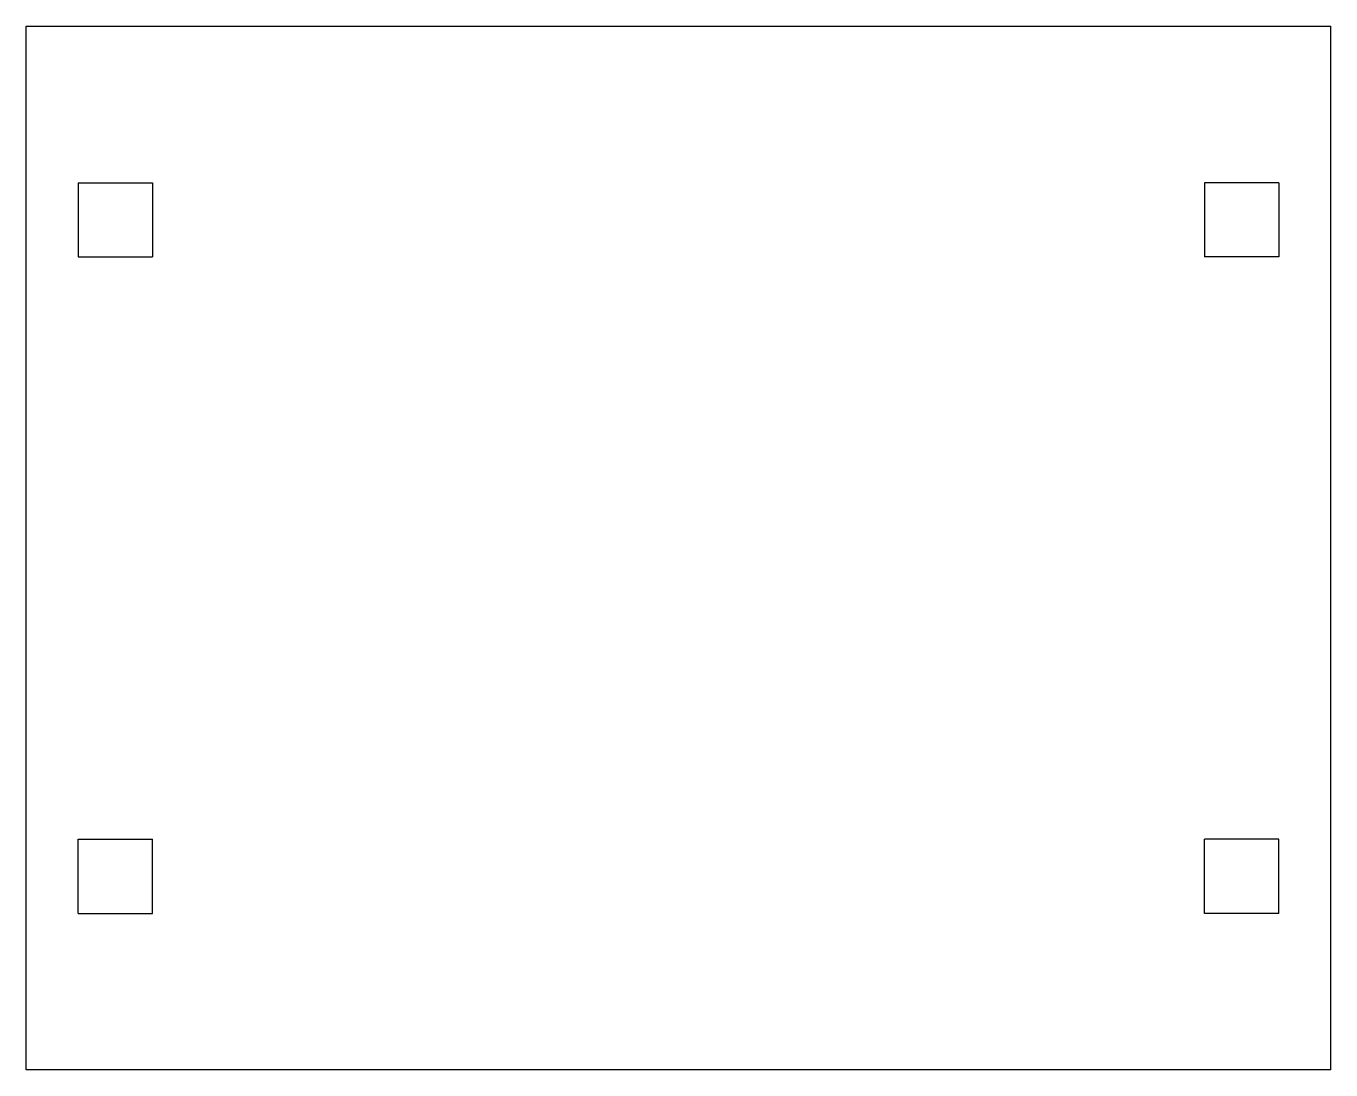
# Model space of a CAD drawing. Extents: x -50 to 0, y 31.6 to 71.6.
import ezdxf

# ---------------------------------------------------------------- set-up
doc = ezdxf.new("R2010")
doc.units = 0
doc.header["$MEASUREMENT"] = 0
doc.layers.add('VISIBLE', color=7, linetype='CONTINUOUS')

msp = doc.modelspace()

# ---------------------------------------------------------------- linework, layer by layer
at = {"layer": 'VISIBLE'}
for p, q in [((-50, 71.587), (0, 71.587)), ((-50, 31.587), (-50, 71.587)), ((0, 31.587), (0, 71.587)), ((-48, 65.587), (-48, 62.747)), ((-48, 65.587), (-45.16, 65.587)), ((-45.16, 65.587), (-45.16, 62.747)), ((-4.84, 65.587), (-4.84, 62.747)), ((-2, 65.587), (-4.84, 65.587)), ((-2, 65.587), (-2, 62.747)), ((-48, 62.747), (-45.16, 62.747)), ((-2, 62.747), (-4.84, 62.747)), ((-48, 37.587), (-48, 40.427)), ((-48, 40.427), (-45.16, 40.427)), ((-45.16, 37.587), (-45.16, 40.427)), ((-4.84, 37.587), (-4.84, 40.427)), ((-2, 40.427), (-4.84, 40.427)), ((-2, 37.587), (-2, 40.427)), ((-48, 37.587), (-45.16, 37.587)), ((-2, 37.587), (-4.84, 37.587)), ((0, 31.587), (-50, 31.587))]:
    msp.add_line(p, q, dxfattribs=at)

doc.saveas('drawing.dxf')
